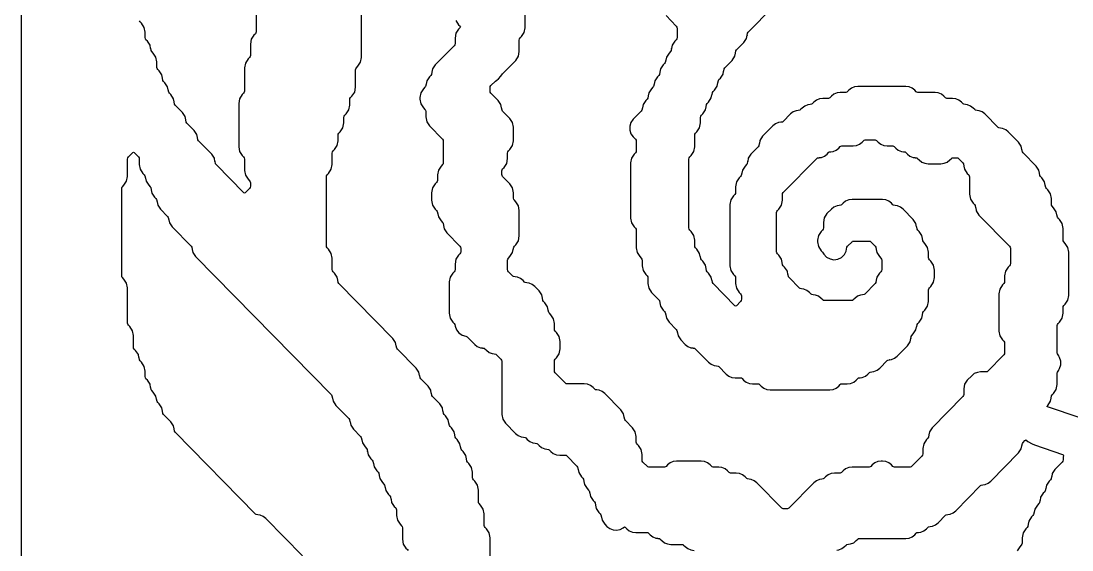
# Model space of a CAD drawing. Header units: millimetres. Extents: x 10 to 410, y 18 to 283.
# Drawn here: x 148 to 189.74, y 185.52 to 206.53 of the extents above; entities that cross this region are included whole.
import ezdxf

# ---------------------------------------------------------------- set-up
doc = ezdxf.new("R2010")
doc.units = ezdxf.units.MM
doc.layers.add('CUT', color=1, linetype='Continuous')

msp = doc.modelspace()

# ---------------------------------------------------------------- linework, layer by layer
at = {"layer": 'CUT'}
msp.add_lwpolyline([(198.134, 280), (198.134, 283), (190.134, 283), (190.134, 280), (169.134, 280), (169.134, 283), (161.134, 283), (161.134, 280), (148, 280), (148, 160), (161.134, 160), (161.134, 157), (169.134, 157), (169.134, 160), (190.134, 160), (190.134, 157), (198.134, 157), (198.134, 160), (211.2679, 160), (211.2679, 280)], close=True, dxfattribs=at)
for points in [[(157.341, 208.8458), (157.341, 206.1078), (157.3322, 206.0627), (157.3069, 206.0243), (157.2522, 205.9687), (157.146, 205.8076), (157.1088, 205.6182), (157.1088, 205.1626), (157.0999, 205.1176), (157.0747, 205.0792), (157.02, 205.0235), (156.9138, 204.8624), (156.8766, 204.6731), (156.8766, 203.7449), (156.8677, 203.6998), (156.8424, 203.6615), (156.7878, 203.6058), (156.6816, 203.4447), (156.6444, 203.2553), (156.6444, 201.5379), (156.6816, 201.3486), (156.7878, 201.1874), (156.8424, 201.1318), (156.8677, 201.0934), (156.8766, 201.0483), (156.8766, 200.5928), (156.9138, 200.4034), (157.02, 200.2423), (157.0747, 200.1866), (157.0999, 200.1483), (157.1088, 200.1032), (157.1088, 199.9643), (157.0999, 199.9192), (157.0747, 199.8809), (156.9045, 199.7077), (156.8766, 199.6871), (156.8487, 199.7077), (155.7496, 200.826), (155.7244, 200.8644), (155.7061, 200.9572), (155.7029, 200.9566), (155.6783, 201.0818), (155.5721, 201.2429), (155.053, 201.7712), (155.0277, 201.8095), (155.0094, 201.9024), (155.0062, 201.9018), (154.9816, 202.027), (154.8754, 202.1881), (154.5885, 202.48), (154.5633, 202.5184), (154.545, 202.6112), (154.5418, 202.6106), (154.5172, 202.7358), (154.411, 202.897), (154.1241, 203.1889), (154.0988, 203.2273), (154.0806, 203.3201), (154.0774, 203.3195), (154.0527, 203.4447), (153.9466, 203.6058), (153.8919, 203.6615), (153.8666, 203.6998), (153.8483, 203.7927), (153.8451, 203.7921), (153.8205, 203.9173), (153.7144, 204.0784), (153.6597, 204.134), (153.6344, 204.1724), (153.6161, 204.2653), (153.6129, 204.2646), (153.5883, 204.3898), (153.4821, 204.551), (153.4274, 204.6066), (153.4022, 204.645), (153.3933, 204.69), (153.3933, 204.9094), (153.3561, 205.0987), (153.2499, 205.2598), (153.1952, 205.3155), (153.17, 205.3538), (153.1517, 205.4467), (153.1485, 205.4461), (153.1239, 205.5713), (153.0177, 205.7324), (152.963, 205.7881), (152.9377, 205.8264), (152.9289, 205.8715), (152.9289, 206.0908), (152.8916, 206.2801), (152.7855, 206.4413), (152.7308, 206.4969), (152.7055, 206.5353)], [(190.0619, 190.765), (188.7726, 191.2023), (188.7429, 191.2183), (188.7622, 191.2459), (188.7793, 191.2634), (188.8855, 191.4245), (188.9101, 191.5497), (188.9133, 191.5491), (188.9316, 191.6419), (188.9568, 191.6803), (189.0115, 191.736), (189.1177, 191.8971), (189.1549, 192.0864), (189.1549, 192.542), (189.1638, 192.5871), (189.2158, 192.6661), (189.2119, 192.6687), (189.2489, 192.7205), (189.2962, 192.8678), (189.2962, 193.0225), (189.2489, 193.1698), (189.2119, 193.2215), (189.2158, 193.2242), (189.1638, 193.3032), (189.1549, 193.3483), (189.1549, 194.4323), (189.1638, 194.4774), (189.1891, 194.5157), (189.2438, 194.5714), (189.3499, 194.7325), (189.3871, 194.9219), (189.3871, 195.1412), (189.396, 195.1862), (189.4213, 195.2246), (189.476, 195.2803), (189.5821, 195.4414), (189.6194, 195.6307), (189.6194, 197.3482), (189.5821, 197.5375), (189.476, 197.6986), (189.4213, 197.7543), (189.396, 197.7927), (189.3871, 197.8377), (189.3871, 198.2933), (189.3499, 198.4827), (189.2438, 198.6438), (189.1891, 198.6994), (189.1638, 198.7378), (189.1455, 198.8307), (189.1423, 198.83), (189.1177, 198.9552), (189.0115, 199.1164), (188.9568, 199.172), (188.9316, 199.2104), (188.9227, 199.2554), (188.9227, 199.4748), (188.8855, 199.6641), (188.7793, 199.8252), (188.7246, 199.8809), (188.6994, 199.9192), (188.6811, 200.0121), (188.6779, 200.0115), (188.6533, 200.1367), (188.5471, 200.2978), (188.4924, 200.3535), (188.4671, 200.3918), (188.4489, 200.4847), (188.4457, 200.484), (188.421, 200.6092), (188.3149, 200.7704), (187.7957, 201.2986), (187.7705, 201.337), (187.7522, 201.4298), (187.749, 201.4292), (187.7244, 201.5544), (187.6182, 201.7155), (187.2119, 202.129), (187.1078, 202.21), (186.9861, 202.2611), (186.8985, 202.2727), (186.8987, 202.2741), (186.8345, 202.2827), (186.8095, 202.3021), (186.283, 202.8378), (186.1789, 202.9189), (186.0572, 202.9699), (185.9697, 202.9816), (185.9698, 202.983), (185.9056, 202.9915), (185.8806, 203.011), (185.8186, 203.0741), (185.7145, 203.1552), (185.5928, 203.2062), (185.5052, 203.2179), (185.5054, 203.2193), (185.4412, 203.2278), (185.4162, 203.2473), (185.3542, 203.3104), (185.2501, 203.3915), (185.1284, 203.4425), (184.9976, 203.4599), (184.7759, 203.4599), (184.7445, 203.4641), (184.7196, 203.4835), (184.6575, 203.5467), (184.5534, 203.6278), (184.4317, 203.6788), (184.3009, 203.6962), (183.6148, 203.6962), (183.5834, 203.7004), (183.5585, 203.7198), (183.4964, 203.783), (183.3923, 203.864), (183.2706, 203.9151), (183.1398, 203.9325), (181.2369, 203.9325), (181.1061, 203.9151), (180.9844, 203.864), (180.8803, 203.783), (180.8183, 203.7198), (180.7933, 203.7004), (180.7619, 203.6962), (180.5403, 203.6962), (180.4095, 203.6788), (180.2878, 203.6278), (180.1837, 203.5467), (180.1216, 203.4835), (180.0967, 203.4641), (180.0653, 203.4599), (179.8436, 203.4599), (179.7128, 203.4425), (179.5911, 203.3915), (179.487, 203.3104), (179.425, 203.2473), (179.4, 203.2278), (179.3358, 203.2193), (179.336, 203.2179), (179.2484, 203.2062), (179.1267, 203.1552), (179.0226, 203.0741), (178.9605, 203.011), (178.9356, 202.9915), (178.8713, 202.983), (178.8715, 202.9816), (178.7839, 202.9699), (178.6623, 202.9189), (178.5581, 202.8378), (178.2639, 202.5384), (178.2389, 202.5189), (178.1747, 202.5104), (178.1749, 202.509), (178.0873, 202.4974), (177.9656, 202.4463), (177.8615, 202.3652), (177.4552, 201.9518), (177.349, 201.7907), (177.3244, 201.6655), (177.3212, 201.6661), (177.3029, 201.5732), (177.2777, 201.5349), (176.9907, 201.2429), (176.8846, 201.0818), (176.86, 200.9566), (176.8568, 200.9572), (176.8385, 200.8644), (176.8132, 200.826), (176.7585, 200.7704), (176.6524, 200.6092), (176.6277, 200.484), (176.6245, 200.4847), (176.6063, 200.3918), (176.581, 200.3535), (176.5263, 200.2978), (176.4202, 200.1367), (176.3829, 199.9473), (176.3829, 199.728), (176.3741, 199.683), (176.3488, 199.6446), (176.2941, 199.5889), (176.1879, 199.4278), (176.1507, 199.2385), (176.1507, 196.8122), (176.1879, 196.6228), (176.2941, 196.4617), (176.3488, 196.406), (176.3741, 196.3677), (176.3829, 196.3226), (176.3829, 196.1033), (176.4202, 195.914), (176.5263, 195.7528), (176.581, 195.6972), (176.6063, 195.6588), (176.6151, 195.6137), (176.6151, 195.4749), (176.6063, 195.4298), (176.581, 195.3914), (176.4108, 195.2183), (176.3829, 195.1977), (176.355, 195.2183), (175.4882, 196.1003), (175.4629, 196.1386), (175.4446, 196.2315), (175.4414, 196.2309), (175.4168, 196.3561), (175.3107, 196.5172), (175.256, 196.5729), (175.2307, 196.6112), (175.2124, 196.7041), (175.2092, 196.7034), (175.1846, 196.8286), (175.0784, 196.9898), (175.0237, 197.0454), (174.9985, 197.0838), (174.9802, 197.1766), (174.977, 197.176), (174.9524, 197.3012), (174.8462, 197.4624), (174.7915, 197.518), (174.7663, 197.5564), (174.7574, 197.6014), (174.7574, 197.8207), (174.7202, 198.0101), (174.614, 198.1712), (174.5593, 198.2269), (174.534, 198.2652), (174.5252, 198.3103), (174.5252, 201.0483), (174.534, 201.0934), (174.5593, 201.1318), (174.614, 201.1874), (174.7202, 201.3486), (174.7574, 201.5379), (174.7574, 201.9935), (174.7663, 202.0386), (174.7915, 202.0769), (174.8462, 202.1326), (174.9524, 202.2937), (174.9896, 202.483), (174.9896, 202.7024), (174.9985, 202.7474), (175.0237, 202.7858), (175.0784, 202.8414), (175.1846, 203.0026), (175.2092, 203.1278), (175.2124, 203.1271), (175.2307, 203.22), (175.256, 203.2584), (175.3107, 203.314), (175.4168, 203.4751), (175.4414, 203.6004), (175.4446, 203.5997), (175.4629, 203.6926), (175.4882, 203.7309), (175.5429, 203.7866), (175.649, 203.9477), (175.6737, 204.0729), (175.6769, 204.0723), (175.6951, 204.1651), (175.7204, 204.2035), (175.7751, 204.2592), (175.8812, 204.4203), (175.9059, 204.5455), (175.9091, 204.5449), (175.9273, 204.6377), (175.9526, 204.6761), (176.2395, 204.968), (176.3457, 205.1292), (176.3703, 205.2544), (176.3735, 205.2537), (176.3918, 205.3466), (176.4171, 205.3849), (176.704, 205.6769), (176.8101, 205.838), (176.8347, 205.9632), (176.838, 205.9626), (176.8562, 206.0554), (176.8815, 206.0938), (179.843, 209.1072)], [(166.6298, 184.6057), (166.6298, 186.0064), (166.5925, 186.1957), (166.4864, 186.3569), (166.4317, 186.4125), (166.4064, 186.4509), (166.3975, 186.496), (166.3975, 186.9516), (166.3603, 187.1409), (166.2541, 187.302), (166.1994, 187.3577), (166.1742, 187.396), (166.1653, 187.4411), (166.1653, 187.8967), (166.1281, 188.086), (166.0219, 188.2472), (165.9672, 188.3028), (165.942, 188.3412), (165.9331, 188.3863), (165.9331, 188.6056), (165.8959, 188.7949), (165.7897, 188.956), (165.735, 189.0117), (165.7097, 189.05), (165.6915, 189.1429), (165.6883, 189.1423), (165.6636, 189.2675), (165.5575, 189.4286), (165.5028, 189.4843), (165.4775, 189.5226), (165.4593, 189.6155), (165.456, 189.6148), (165.4314, 189.74), (165.3253, 189.9012), (165.2706, 189.9568), (165.2453, 189.9952), (165.227, 190.088), (165.2238, 190.0874), (165.1992, 190.2126), (165.0931, 190.3738), (165.0384, 190.4294), (165.0131, 190.4678), (164.9948, 190.5606), (164.9916, 190.56), (164.967, 190.6852), (164.8608, 190.8463), (164.8061, 190.902), (164.7809, 190.9403), (164.7626, 191.0332), (164.7594, 191.0326), (164.7348, 191.1578), (164.6286, 191.3189), (164.3417, 191.6108), (164.3164, 191.6492), (164.2982, 191.742), (164.295, 191.7414), (164.2703, 191.8666), (164.1642, 192.0278), (163.8773, 192.3197), (163.852, 192.3581), (163.8337, 192.4509), (163.8305, 192.4503), (163.8059, 192.5755), (163.6997, 192.7366), (162.9484, 193.5011), (162.9231, 193.5395), (162.9049, 193.6323), (162.9016, 193.6317), (162.877, 193.7569), (162.7709, 193.9181), (160.6262, 196.1003), (160.6009, 196.1386), (160.5827, 196.2315), (160.5795, 196.2309), (160.5548, 196.3561), (160.4487, 196.5172), (160.394, 196.5729), (160.3687, 196.6112), (160.3599, 196.6563), (160.3599, 197.1119), (160.3226, 197.3012), (160.2165, 197.4624), (160.1618, 197.518), (160.1365, 197.5564), (160.1276, 197.6014), (160.1276, 200.3395), (160.1365, 200.3846), (160.1618, 200.4229), (160.2165, 200.4786), (160.3226, 200.6397), (160.3599, 200.829), (160.3599, 201.2846), (160.3687, 201.3297), (160.394, 201.3681), (160.4487, 201.4237), (160.5548, 201.5849), (160.5921, 201.7742), (160.5921, 201.9935), (160.6009, 202.0386), (160.6262, 202.0769), (160.6809, 202.1326), (160.7871, 202.2937), (160.8243, 202.483), (160.8243, 202.7024), (160.8332, 202.7474), (160.8584, 202.7858), (160.9131, 202.8414), (161.0193, 203.0026), (161.0565, 203.1919), (161.0565, 203.4112), (161.0654, 203.4563), (161.0906, 203.4946), (161.1453, 203.5503), (161.2515, 203.7114), (161.2887, 203.9008), (161.2887, 204.5927), (161.2976, 204.6377), (161.3229, 204.6761), (161.3776, 204.7317), (161.4837, 204.8929), (161.5209, 205.0822), (161.5209, 207.7448)], [(173.6195, 206.7443), (174.0266, 206.3301), (174.0519, 206.2917), (174.0607, 206.2467), (174.0607, 205.8715), (174.0519, 205.8264), (174.0266, 205.7881), (173.9719, 205.7324), (173.8658, 205.5713), (173.8411, 205.4461), (173.8379, 205.4467), (173.8197, 205.3538), (173.7944, 205.3155), (173.7397, 205.2598), (173.6335, 205.0987), (173.6089, 204.9735), (173.6057, 204.9741), (173.5874, 204.8813), (173.5622, 204.8429), (173.5075, 204.7873), (173.4013, 204.6261), (173.3767, 204.5009), (173.3735, 204.5015), (173.3552, 204.4087), (173.3299, 204.3703), (173.2753, 204.3147), (173.1691, 204.1535), (173.1445, 204.0283), (173.1413, 204.029), (173.123, 203.9361), (173.0977, 203.8978), (173.043, 203.8421), (172.9369, 203.681), (172.9123, 203.5558), (172.909, 203.5564), (172.8908, 203.4635), (172.8655, 203.4252), (172.8108, 203.3695), (172.7047, 203.2084), (172.68, 203.0832), (172.6768, 203.0838), (172.6586, 202.991), (172.6333, 202.9526), (172.3152, 202.629), (172.2251, 202.5032), (172.1778, 202.3558), (172.1778, 202.2011), (172.2251, 202.0538), (172.3152, 201.928), (172.4011, 201.8406), (172.4263, 201.8023), (172.4352, 201.7572), (172.4352, 201.382), (172.4263, 201.337), (172.4011, 201.2986), (172.3464, 201.2429), (172.2402, 201.0818), (172.203, 200.8925), (172.203, 198.7025), (172.2402, 198.5131), (172.3464, 198.352), (172.4011, 198.2963), (172.4263, 198.258), (172.4352, 198.2129), (172.4352, 197.521), (172.4724, 197.3317), (172.5786, 197.1706), (172.6333, 197.1149), (172.6586, 197.0765), (172.6674, 197.0315), (172.6674, 196.8122), (172.7047, 196.6228), (172.8108, 196.4617), (172.8655, 196.406), (172.8908, 196.3677), (172.8996, 196.3226), (172.8996, 196.1033), (172.9369, 195.914), (173.043, 195.7528), (173.3299, 195.4609), (173.3552, 195.4225), (173.3735, 195.3297), (173.3767, 195.3303), (173.4013, 195.2051), (173.5075, 195.044), (173.5622, 194.9883), (173.5874, 194.95), (173.6057, 194.8571), (173.6089, 194.8577), (173.6335, 194.7325), (173.7397, 194.5714), (174.0266, 194.2795), (174.0519, 194.2411), (174.0701, 194.1482), (174.0733, 194.1489), (174.098, 194.0237), (174.2041, 193.8625), (174.3782, 193.6854), (174.4823, 193.6043), (174.604, 193.5533), (174.6916, 193.5416), (174.6914, 193.5402), (174.7556, 193.5317), (174.7806, 193.5122), (175.3071, 192.9765), (175.4112, 192.8954), (175.5329, 192.8444), (175.6205, 192.8328), (175.6203, 192.8314), (175.6845, 192.8228), (175.7095, 192.8034), (176.0037, 192.504), (176.1079, 192.4229), (176.2295, 192.3718), (176.3604, 192.3544), (176.582, 192.3544), (176.6134, 192.3503), (176.6384, 192.3308), (176.7004, 192.2677), (176.8045, 192.1866), (176.9262, 192.1356), (177.057, 192.1181), (177.2787, 192.1181), (177.31, 192.114), (177.335, 192.0945), (177.3971, 192.0314), (177.5012, 191.9503), (177.6229, 191.8993), (177.7537, 191.8819), (180.121, 191.8819), (180.2518, 191.8993), (180.3735, 191.9503), (180.4776, 192.0314), (180.5396, 192.0945), (180.5646, 192.114), (180.596, 192.1181), (180.8176, 192.1181), (180.9484, 192.1356), (181.0701, 192.1866), (181.1742, 192.2677), (181.2363, 192.3308), (181.2613, 192.3503), (181.3255, 192.3588), (181.3253, 192.3602), (181.4129, 192.3718), (181.5346, 192.4229), (181.6387, 192.504), (181.7007, 192.5671), (181.7257, 192.5865), (181.7899, 192.5951), (181.7897, 192.5965), (181.8773, 192.6081), (181.999, 192.6592), (182.1031, 192.7402), (182.3974, 193.0397), (182.4223, 193.0591), (182.4866, 193.0677), (182.4864, 193.069), (182.574, 193.0807), (182.6957, 193.1317), (182.7998, 193.2128), (183.2061, 193.6262), (183.3122, 193.7874), (183.3369, 193.9126), (183.3401, 193.912), (183.3583, 194.0048), (183.3836, 194.0432), (183.4383, 194.0988), (183.5445, 194.26), (183.5691, 194.3852), (183.5723, 194.3845), (183.5905, 194.4774), (183.6158, 194.5157), (183.6705, 194.5714), (183.7767, 194.7325), (183.8013, 194.8577), (183.8045, 194.8571), (183.8228, 194.95), (183.848, 194.9883), (183.9027, 195.044), (184.0089, 195.2051), (184.0461, 195.3944), (184.0461, 195.85), (184.055, 195.8951), (184.0803, 195.9335), (184.135, 195.9891), (184.2411, 196.1503), (184.2783, 196.3396), (184.2783, 196.6393), (184.2411, 196.8286), (184.135, 196.9898), (184.0803, 197.0454), (184.055, 197.0838), (184.0461, 197.1289), (184.0461, 197.3482), (184.0089, 197.5375), (183.9027, 197.6986), (183.848, 197.7543), (183.8228, 197.7927), (183.8045, 197.8855), (183.8013, 197.8849), (183.7767, 198.0101), (183.6705, 198.1712), (183.6158, 198.2269), (183.5905, 198.2652), (183.5723, 198.3581), (183.5691, 198.3575), (183.5445, 198.4827), (183.4383, 198.6438), (183.032, 199.0572), (182.9279, 199.1383), (182.8062, 199.1893), (182.7186, 199.201), (182.7188, 199.2024), (182.6546, 199.2109), (182.6296, 199.2304), (182.5675, 199.2935), (182.4634, 199.3746), (182.3417, 199.4256), (182.2109, 199.443), (181.0047, 199.443), (180.8739, 199.4256), (180.7522, 199.3746), (180.6481, 199.2935), (180.5861, 199.2304), (180.5611, 199.2109), (180.4969, 199.2024), (180.4971, 199.201), (180.4095, 199.1893), (180.2878, 199.1383), (180.1837, 199.0572), (180.0096, 198.8801), (179.9034, 198.7189), (179.8662, 198.5296), (179.8662, 198.3103), (179.8573, 198.2652), (179.8321, 198.2269), (179.7774, 198.1712), (179.6712, 198.0101), (179.634, 197.8207), (179.634, 197.7573), (179.6712, 197.568), (179.7774, 197.4068), (179.8321, 197.3512), (179.8836, 197.273), (179.9912, 197.1557), (180.1303, 197.0782), (180.2868, 197.0483), (180.4447, 197.0692), (180.588, 197.1386), (180.7022, 197.2496), (180.7757, 197.3909), (180.8011, 197.5481), (180.8011, 197.5508), (180.8223, 197.5805), (181.0041, 197.7654), (181.029, 197.7849), (181.0604, 197.789), (181.6908, 197.789), (181.7222, 197.7849), (181.7472, 197.7654), (181.922, 197.5875), (181.9473, 197.5491), (181.9656, 197.4563), (181.9688, 197.4569), (181.9934, 197.3317), (182.0995, 197.1706), (182.1542, 197.1149), (182.1795, 197.0765), (182.1884, 197.0315), (182.1884, 196.6563), (182.1795, 196.6112), (182.1542, 196.5729), (182.0995, 196.5172), (181.9934, 196.3561), (181.9688, 196.2309), (181.9656, 196.2315), (181.9473, 196.1386), (181.922, 196.1003), (181.5149, 195.6861), (181.49, 195.6666), (181.4257, 195.6581), (181.4259, 195.6567), (181.3384, 195.645), (181.2167, 195.594), (181.1125, 195.5129), (181.0505, 195.4498), (181.0255, 195.4303), (180.9941, 195.4262), (179.8993, 195.4262), (179.8679, 195.4303), (179.843, 195.4498), (179.7809, 195.5129), (179.6768, 195.594), (179.5551, 195.645), (179.4676, 195.6567), (179.4677, 195.6581), (179.4035, 195.6666), (179.3785, 195.6861), (179.3165, 195.7492), (179.2124, 195.8303), (179.0907, 195.8813), (179.0031, 195.893), (179.0033, 195.8944), (178.9391, 195.9029), (178.9141, 195.9224), (178.507, 196.3366), (178.4817, 196.3749), (178.4635, 196.4678), (178.4603, 196.4672), (178.4356, 196.5924), (178.3295, 196.7535), (178.2748, 196.8091), (178.2495, 196.8475), (178.2313, 196.9404), (178.2281, 196.9397), (178.2034, 197.0649), (178.0973, 197.2261), (178.0426, 197.2817), (178.0173, 197.3201), (178.0084, 197.3652), (178.0084, 198.9218), (178.0173, 198.9668), (178.0426, 199.0052), (178.0973, 199.0608), (178.2034, 199.222), (178.2407, 199.4113), (178.2407, 199.6306), (178.2495, 199.6757), (178.2748, 199.7141), (179.6107, 201.0734), (179.6357, 201.0929), (179.7, 201.1014), (179.6998, 201.1028), (179.7873, 201.1145), (179.909, 201.1655), (180.0131, 201.2466), (180.0752, 201.3097), (180.1002, 201.3292), (180.1644, 201.3377), (180.1642, 201.3391), (180.2518, 201.3507), (180.3735, 201.4018), (180.4776, 201.4829), (180.5396, 201.546), (180.5646, 201.5654), (180.596, 201.5696), (181.0498, 201.5696), (181.1807, 201.587), (181.3024, 201.6381), (181.4065, 201.7192), (181.4685, 201.7823), (181.4935, 201.8017), (181.5249, 201.8059), (181.923, 201.8059), (181.9544, 201.8017), (181.9794, 201.7823), (182.0414, 201.7192), (182.1455, 201.6381), (182.2672, 201.587), (182.398, 201.5696), (182.6197, 201.5696), (182.6511, 201.5654), (182.676, 201.546), (182.7381, 201.4829), (182.8422, 201.4018), (182.9639, 201.3507), (183.0515, 201.3391), (183.0513, 201.3377), (183.1155, 201.3292), (183.1405, 201.3097), (183.2025, 201.2466), (183.3066, 201.1655), (183.4283, 201.1145), (183.5159, 201.1028), (183.5157, 201.1014), (183.5799, 201.0929), (183.6049, 201.0734), (183.6669, 201.0103), (183.7711, 200.9292), (183.8928, 200.8782), (184.0236, 200.8608), (184.5331, 200.8608), (184.6639, 200.8782), (184.7856, 200.9292), (184.8897, 201.0103), (184.9518, 201.0734), (184.9767, 201.0929), (185.0081, 201.097), (185.1741, 201.097), (185.2055, 201.0929), (185.2304, 201.0734), (185.4053, 200.8955), (185.4306, 200.8571), (185.4488, 200.7643), (185.452, 200.7649), (185.4767, 200.6397), (185.5828, 200.4786), (185.6375, 200.4229), (185.6628, 200.3846), (185.6716, 200.3395), (185.6716, 199.6476), (185.7089, 199.4583), (185.815, 199.2971), (185.8697, 199.2415), (185.895, 199.2031), (185.9133, 199.1103), (185.9165, 199.1109), (185.9411, 198.9857), (186.0473, 198.8246), (187.263, 197.5875), (187.2883, 197.5491), (187.2972, 197.504), (187.2972, 196.8926), (187.2883, 196.8475), (187.263, 196.8091), (187.2083, 196.7535), (187.1022, 196.5924), (187.065, 196.403), (187.065, 196.1837), (187.0561, 196.1386), (187.0308, 196.1003), (186.9761, 196.0446), (186.87, 195.8835), (186.8327, 195.6942), (186.8327, 194.213), (186.87, 194.0237), (186.9761, 193.8625), (187.0308, 193.8069), (187.0561, 193.7685), (187.065, 193.7235), (187.065, 193.3483), (187.0561, 193.3032), (187.0308, 193.2648), (186.3915, 192.6143), (186.3666, 192.5949), (186.3352, 192.5907), (186.1135, 192.5907), (185.9827, 192.5733), (185.861, 192.5223), (185.7569, 192.4412), (185.5828, 192.264), (185.4767, 192.1029), (185.4394, 191.9136), (185.4394, 191.6943), (185.4306, 191.6492), (185.4053, 191.6108), (184.1895, 190.3738), (184.0834, 190.2126), (184.0587, 190.0874), (184.0555, 190.088), (184.0373, 189.9952), (184.012, 189.9568), (183.9573, 189.9012), (183.8511, 189.74), (183.8139, 189.5507), (183.8139, 189.3314), (183.805, 189.2863), (183.7798, 189.248), (183.3727, 188.8338), (183.3477, 188.8143), (183.3163, 188.8101), (182.6859, 188.8101), (182.6546, 188.8143), (182.6296, 188.8338), (182.5675, 188.8969), (182.4634, 188.978), (182.3417, 189.029), (182.2109, 189.0464), (182.1658, 189.0464), (182.035, 189.029), (181.9133, 188.978), (181.8092, 188.8969), (181.7472, 188.8338), (181.7222, 188.8143), (181.6908, 188.8101), (181.0047, 188.8101), (180.8739, 188.7927), (180.7522, 188.7417), (180.6481, 188.6606), (180.5861, 188.5975), (180.5611, 188.578), (180.5297, 188.5738), (180.3081, 188.5738), (180.1773, 188.5564), (180.0556, 188.5054), (179.9515, 188.4243), (179.8894, 188.3612), (179.8644, 188.3417), (179.8002, 188.3332), (179.8004, 188.3318), (179.7128, 188.3201), (179.5911, 188.2691), (179.487, 188.188), (178.4961, 187.1798), (178.4711, 187.1603), (178.4397, 187.1561), (178.2738, 187.1561), (178.2424, 187.1603), (178.2174, 187.1798), (177.2265, 188.188), (177.1224, 188.2691), (177.0007, 188.3201), (176.9132, 188.3318), (176.9133, 188.3332), (176.8491, 188.3417), (176.8241, 188.3612), (176.7621, 188.4243), (176.658, 188.5054), (176.5363, 188.5564), (176.4055, 188.5738), (176.1838, 188.5738), (176.1525, 188.578), (176.1275, 188.5975), (176.0654, 188.6606), (175.9613, 188.7417), (175.8396, 188.7927), (175.7088, 188.8101), (175.4872, 188.8101), (175.4558, 188.8143), (175.4308, 188.8338), (175.3688, 188.8969), (175.2647, 188.978), (175.143, 189.029), (175.0122, 189.0464), (174.0382, 189.0464), (173.9074, 189.029), (173.7857, 188.978), (173.6816, 188.8969), (173.6195, 188.8338), (173.5945, 188.8143), (173.5632, 188.8101), (172.9328, 188.8101), (172.9014, 188.8143), (172.8764, 188.8338), (172.7016, 189.0117), (172.6763, 189.05), (172.6674, 189.0951), (172.6674, 189.3144), (172.6302, 189.5038), (172.524, 189.6649), (172.4693, 189.7205), (172.4441, 189.7589), (172.4352, 189.804), (172.4352, 190.0233), (172.398, 190.2126), (172.2918, 190.3738), (172.0049, 190.6657), (171.9796, 190.704), (171.9614, 190.7969), (171.9582, 190.7963), (171.9335, 190.9215), (171.8274, 191.0826), (171.1889, 191.7323), (171.0847, 191.8134), (170.9631, 191.8644), (170.8755, 191.8761), (170.8757, 191.8775), (170.8114, 191.886), (170.7865, 191.9055), (170.7244, 191.9686), (170.6203, 192.0497), (170.4986, 192.1007), (170.3678, 192.1181), (169.6817, 192.1181), (169.6503, 192.1223), (169.6254, 192.1418), (169.2183, 192.556), (169.193, 192.5943), (169.1842, 192.6394), (169.1842, 193.0146), (169.193, 193.0597), (169.2183, 193.098), (169.273, 193.1537), (169.3791, 193.3148), (169.4164, 193.5041), (169.4164, 193.8039), (169.3791, 193.9932), (169.273, 194.1543), (169.2183, 194.21), (169.193, 194.2484), (169.1842, 194.2934), (169.1842, 194.5127), (169.1469, 194.7021), (169.0408, 194.8632), (168.9861, 194.9189), (168.9608, 194.9572), (168.9425, 195.0501), (168.9393, 195.0494), (168.9147, 195.1746), (168.8085, 195.3358), (168.7538, 195.3914), (168.7286, 195.4298), (168.7103, 195.5226), (168.7071, 195.522), (168.6825, 195.6472), (168.5763, 195.8083), (168.4022, 195.9855), (168.2981, 196.0666), (168.1764, 196.1176), (168.0889, 196.1293), (168.089, 196.1306), (168.0248, 196.1392), (167.9998, 196.1587), (167.9378, 196.2218), (167.8337, 196.3029), (167.712, 196.3539), (167.6244, 196.3656), (167.6246, 196.3669), (167.5604, 196.3755), (167.5354, 196.3949), (167.3605, 196.5729), (167.3353, 196.6112), (167.3264, 196.6563), (167.3264, 197.0315), (167.3353, 197.0765), (167.3605, 197.1149), (167.4152, 197.1706), (167.5214, 197.3317), (167.546, 197.4569), (167.5492, 197.4563), (167.5675, 197.5491), (167.5928, 197.5875), (167.6475, 197.6431), (167.7536, 197.8043), (167.7908, 197.9936), (167.7908, 199.0022), (167.7536, 199.1915), (167.6475, 199.3527), (167.5928, 199.4083), (167.5675, 199.4467), (167.5586, 199.4917), (167.5586, 199.711), (167.5214, 199.9004), (167.4152, 200.0615), (167.1283, 200.3535), (167.1031, 200.3918), (167.0942, 200.4369), (167.0942, 200.5758), (167.1031, 200.6208), (167.1283, 200.6592), (167.183, 200.7149), (167.2892, 200.876), (167.3264, 201.0653), (167.3264, 201.2846), (167.3353, 201.3297), (167.3605, 201.3681), (167.4152, 201.4237), (167.5214, 201.5849), (167.5586, 201.7742), (167.5586, 202.3102), (167.5214, 202.4995), (167.4152, 202.6607), (167.1283, 202.9526), (167.1031, 202.991), (167.0848, 203.0838), (167.0816, 203.0832), (167.057, 203.2084), (166.9508, 203.3695), (166.6639, 203.6615), (166.6386, 203.6998), (166.6298, 203.7449), (166.6298, 203.8838), (166.6386, 203.9289), (166.6639, 203.9672), (166.8387, 204.1451), (166.8919, 204.1865), (166.9645, 204.2305), (167.0627, 204.3402), (167.1283, 204.4398), (167.6475, 204.968), (167.7536, 205.1292), (167.7908, 205.3185), (167.7908, 205.7741), (167.7997, 205.8192), (167.825, 205.8575), (167.8797, 205.9132), (167.9858, 206.0743), (168.0231, 206.2636), (168.0231, 207.0359)], [(165.2737, 206.5469), (165.3798, 206.3857), (165.4414, 206.3231), (165.4613, 206.2954), (165.4414, 206.2676), (165.3798, 206.205), (165.2737, 206.0438), (165.2364, 205.8545), (165.2364, 205.6352), (165.2276, 205.5901), (165.2023, 205.5518), (164.451, 204.7873), (164.3448, 204.6261), (164.3202, 204.5009), (164.317, 204.5015), (164.2987, 204.4087), (164.2734, 204.3703), (164.2187, 204.3147), (164.1126, 204.1535), (164.088, 204.0283), (164.0847, 204.029), (164.0665, 203.9361), (164.0412, 203.8978), (163.9865, 203.8421), (163.8804, 203.681), (163.8431, 203.4916), (163.8431, 203.4282), (163.8804, 203.2389), (163.9865, 203.0777), (164.0412, 203.0221), (164.0665, 202.9837), (164.0754, 202.9386), (164.0754, 202.7193), (164.1126, 202.53), (164.2187, 202.3689), (164.7379, 201.8406), (164.7631, 201.8023), (164.772, 201.7572), (164.772, 200.9095), (164.7631, 200.8644), (164.7379, 200.826), (164.6832, 200.7704), (164.577, 200.6092), (164.5398, 200.4199), (164.5398, 200.2006), (164.5309, 200.1555), (164.5057, 200.1172), (164.451, 200.0615), (164.3448, 199.9004), (164.3076, 199.711), (164.3076, 199.4113), (164.3448, 199.222), (164.451, 199.0608), (164.5057, 199.0052), (164.5309, 198.9668), (164.5492, 198.874), (164.5524, 198.8746), (164.577, 198.7494), (164.6832, 198.5883), (164.7379, 198.5326), (164.7631, 198.4943), (164.7814, 198.4014), (164.7846, 198.402), (164.8092, 198.2768), (164.9154, 198.1157), (165.4345, 197.5875), (165.4598, 197.5491), (165.4687, 197.504), (165.4687, 197.3652), (165.4598, 197.3201), (165.4345, 197.2817), (165.3798, 197.2261), (165.2737, 197.0649), (165.2364, 196.8756), (165.2364, 196.6563), (165.2276, 196.6112), (165.2023, 196.5729), (165.1476, 196.5172), (165.0415, 196.3561), (165.0042, 196.1667), (165.0042, 194.9219), (165.0415, 194.7325), (165.1476, 194.5714), (165.2023, 194.5157), (165.2276, 194.4774), (165.2413, 194.4078), (165.2943, 194.2623), (165.3894, 194.14), (165.5173, 194.0527), (165.6659, 194.0087), (165.6991, 194.0043), (165.7241, 193.9848), (166.0184, 193.6854), (166.1225, 193.6043), (166.2442, 193.5533), (166.3317, 193.5416), (166.3316, 193.5402), (166.3958, 193.5317), (166.4208, 193.5122), (166.4828, 193.4491), (166.5869, 193.368), (166.7086, 193.317), (166.7962, 193.3053), (166.796, 193.304), (166.8602, 193.2954), (166.8852, 193.2759), (167.0601, 193.098), (167.0853, 193.0597), (167.0942, 193.0146), (167.0942, 190.905), (167.1314, 190.7157), (167.2376, 190.5545), (167.6439, 190.1411), (167.748, 190.06), (167.8697, 190.009), (167.9573, 189.9973), (167.9571, 189.9959), (168.0213, 189.9874), (168.0463, 189.9679), (168.1083, 189.9048), (168.2124, 189.8237), (168.3341, 189.7727), (168.4217, 189.761), (168.4215, 189.7596), (168.4857, 189.7511), (168.5107, 189.7316), (168.5728, 189.6685), (168.6769, 189.5874), (168.7986, 189.5364), (168.8861, 189.5247), (168.886, 189.5234), (168.9502, 189.5148), (168.9752, 189.4954), (169.0372, 189.4322), (169.1413, 189.3511), (169.263, 189.3001), (169.3938, 189.2827), (169.6155, 189.2827), (169.6468, 189.2785), (169.6718, 189.2591), (170.0789, 188.8449), (170.1042, 188.8065), (170.1224, 188.7136), (170.1256, 188.7143), (170.1503, 188.5891), (170.2564, 188.4279), (170.3111, 188.3723), (170.3364, 188.3339), (170.3546, 188.2411), (170.3579, 188.2417), (170.3825, 188.1165), (170.4886, 187.9554), (170.5433, 187.8997), (170.5686, 187.8614), (170.5869, 187.7685), (170.5901, 187.7691), (170.6147, 187.6439), (170.7209, 187.4828), (170.7755, 187.4271), (170.8008, 187.3888), (170.8191, 187.2959), (170.8223, 187.2966), (170.8469, 187.1714), (170.9531, 187.0102), (171.0078, 186.9546), (171.033, 186.9162), (171.0513, 186.8234), (171.0545, 186.824), (171.0791, 186.6988), (171.1853, 186.5376), (171.2672, 186.4543), (171.3805, 186.368), (171.5135, 186.3171), (171.6555, 186.3058), (171.7949, 186.335), (171.9205, 186.4024), (171.9708, 186.4394), (171.9987, 186.4189), (172.056, 186.3605), (172.1601, 186.2794), (172.2818, 186.2284), (172.4126, 186.211), (172.8665, 186.211), (172.8979, 186.2068), (172.9229, 186.1873), (172.9849, 186.1242), (173.089, 186.0431), (173.2107, 185.9921), (173.2983, 185.9804), (173.2981, 185.9791), (173.3623, 185.9705), (173.3873, 185.9511), (173.4493, 185.8879), (173.5535, 185.8068), (173.6751, 185.7558), (173.806, 185.7384), (174.2598, 185.7384), (174.2912, 185.7342), (174.3162, 185.7148), (174.3782, 185.6516), (174.4823, 185.5706), (174.604, 185.5195), (174.7348, 185.5021)], [(159.1755, 185.2895), (157.7202, 186.7703), (157.6161, 186.8514), (157.4944, 186.9024), (157.4068, 186.9141), (157.407, 186.9155), (157.3428, 186.924), (157.3178, 186.9435), (154.1241, 190.1931), (154.0988, 190.2315), (154.0806, 190.3243), (154.0774, 190.3237), (154.0527, 190.4489), (153.9466, 190.61), (153.6597, 190.902), (153.6344, 190.9403), (153.6161, 191.0332), (153.6129, 191.0326), (153.5883, 191.1578), (153.4821, 191.3189), (153.4274, 191.3746), (153.4022, 191.4129), (153.3839, 191.5058), (153.3807, 191.5051), (153.3561, 191.6303), (153.2499, 191.7915), (153.1952, 191.8471), (153.17, 191.8855), (153.1517, 191.9783), (153.1485, 191.9777), (153.1239, 192.1029), (153.0177, 192.264), (152.963, 192.3197), (152.9377, 192.3581), (152.9289, 192.4031), (152.9289, 192.6224), (152.8916, 192.8118), (152.7855, 192.9729), (152.7308, 193.0286), (152.7055, 193.0669), (152.6873, 193.1598), (152.684, 193.1591), (152.6594, 193.2843), (152.5533, 193.4455), (152.4986, 193.5011), (152.4733, 193.5395), (152.4644, 193.5846), (152.4644, 194.0402), (152.4272, 194.2295), (152.321, 194.3906), (152.2664, 194.4463), (152.2411, 194.4846), (152.2322, 194.5297), (152.2322, 195.9305), (152.195, 196.1198), (152.0888, 196.2809), (152.0341, 196.3366), (152.0089, 196.3749), (152, 196.42), (152, 199.8669), (152.0089, 199.912), (152.0341, 199.9503), (152.0888, 200.006), (152.195, 200.1671), (152.2322, 200.3565), (152.2322, 201.0483), (152.2411, 201.0934), (152.2664, 201.1318), (152.4365, 201.305), (152.4644, 201.3255), (152.4923, 201.305), (152.6625, 201.1318), (152.6878, 201.0934), (152.6967, 201.0483), (152.6967, 200.829), (152.7339, 200.6397), (152.84, 200.4786), (152.8947, 200.4229), (152.92, 200.3846), (152.9383, 200.2917), (152.9415, 200.2923), (152.9661, 200.1671), (153.0723, 200.006), (153.127, 199.9503), (153.1522, 199.912), (153.1705, 199.8191), (153.1737, 199.8198), (153.1983, 199.6946), (153.3045, 199.5334), (153.3592, 199.4778), (153.3844, 199.4394), (153.4027, 199.3466), (153.4059, 199.3472), (153.4305, 199.222), (153.5367, 199.0608), (153.8236, 198.7689), (153.8489, 198.7306), (153.8671, 198.6377), (153.8704, 198.6383), (153.895, 198.5131), (154.0011, 198.352), (154.7525, 197.5875), (154.7778, 197.5491), (154.796, 197.4563), (154.7992, 197.4569), (154.8239, 197.3317), (154.93, 197.1706), (160.3257, 191.6803), (160.351, 191.6419), (160.3693, 191.5491), (160.3725, 191.5497), (160.3971, 191.4245), (160.5032, 191.2634), (161.0224, 190.7352), (161.0476, 190.6968), (161.0659, 190.6039), (161.0691, 190.6046), (161.0937, 190.4794), (161.1999, 190.3182), (161.4868, 190.0263), (161.5121, 189.9879), (161.5303, 189.8951), (161.5336, 189.8957), (161.5582, 189.7705), (161.6643, 189.6094), (161.719, 189.5537), (161.7443, 189.5154), (161.7626, 189.4225), (161.7658, 189.4231), (161.7904, 189.2979), (161.8966, 189.1368), (161.9513, 189.0811), (161.9765, 189.0428), (161.9948, 188.9499), (161.998, 188.9506), (162.0226, 188.8254), (162.1288, 188.6642), (162.1835, 188.6086), (162.2087, 188.5702), (162.227, 188.4774), (162.2302, 188.478), (162.2548, 188.3528), (162.361, 188.1917), (162.4157, 188.136), (162.441, 188.0976), (162.4592, 188.0048), (162.4624, 188.0054), (162.4871, 187.8802), (162.5932, 187.7191), (162.6479, 187.6634), (162.6732, 187.6251), (162.6914, 187.5322), (162.6947, 187.5328), (162.7193, 187.4076), (162.8254, 187.2465), (162.8801, 187.1909), (162.9054, 187.1525), (162.9143, 187.1074), (162.9143, 186.8881), (162.9515, 186.6988), (163.0576, 186.5376), (163.1123, 186.482), (163.1376, 186.4436), (163.1465, 186.3986), (163.1465, 185.943), (163.1837, 185.7536), (163.2899, 185.5925), (163.3446, 185.5368), (163.3698, 185.4985)], [(180.3964, 185.5079), (180.484, 185.5195), (180.6057, 185.5706), (180.7098, 185.6516), (180.7718, 185.7148), (180.7968, 185.7342), (180.861, 185.7428), (180.8609, 185.7442), (180.9484, 185.7558), (181.0701, 185.8068), (181.1742, 185.8879), (181.2363, 185.9511), (181.2613, 185.9705), (181.2926, 185.9747), (183.1398, 185.9747), (183.2706, 185.9921), (183.3923, 186.0431), (183.4964, 186.1242), (183.5585, 186.1873), (183.5834, 186.2068), (183.6477, 186.2153), (183.6475, 186.2167), (183.7351, 186.2284), (183.8568, 186.2794), (183.9609, 186.3605), (184.0229, 186.4236), (184.0479, 186.4431), (184.1121, 186.4516), (184.1119, 186.453), (184.1995, 186.4647), (184.3212, 186.5157), (184.4253, 186.5968), (184.7196, 186.8962), (184.7445, 186.9157), (184.8088, 186.9242), (184.8086, 186.9256), (184.8961, 186.9372), (185.0178, 186.9883), (185.122, 187.0694), (186.1129, 188.0776), (186.1378, 188.0971), (186.2021, 188.1056), (186.2019, 188.107), (186.2895, 188.1187), (186.4112, 188.1697), (186.5153, 188.2508), (187.6182, 189.3731), (187.7244, 189.5342), (187.749, 189.6594), (187.7522, 189.6588), (187.7705, 189.7516), (187.7957, 189.79), (187.8729, 189.8685), (187.9036, 189.8906), (187.9813, 189.8335), (188.1587, 189.7311), (188.2479, 189.6907), (189.3631, 189.3125), (189.3963, 189.2946), (189.3975, 189.2756), (189.3871, 189.1997), (189.3871, 189.0951), (189.3783, 189.05), (189.353, 189.0117), (189.0661, 188.7197), (188.9599, 188.5586), (188.9353, 188.4334), (188.9321, 188.434), (188.9138, 188.3412), (188.8886, 188.3028), (188.8339, 188.2472), (188.7277, 188.086), (188.7031, 187.9608), (188.6999, 187.9615), (188.6816, 187.8686), (188.6564, 187.8302), (188.6017, 187.7746), (188.4955, 187.6135), (188.4709, 187.4883), (188.4677, 187.4889), (188.4494, 187.396), (188.4241, 187.3577), (188.3694, 187.302), (188.2633, 187.1409), (188.2387, 187.0157), (188.2354, 187.0163), (188.2172, 186.9235), (188.1919, 186.8851), (188.1372, 186.8294), (188.0311, 186.6683), (188.0064, 186.5431), (188.0032, 186.5437), (187.985, 186.4509), (187.9597, 186.4125), (187.905, 186.3569), (187.7988, 186.1957), (187.7616, 186.0064), (187.7616, 185.7871), (187.7528, 185.742), (187.7275, 185.7037), (187.6728, 185.648), (187.5666, 185.4869)]]:
    msp.add_lwpolyline(points, dxfattribs=at)

doc.saveas('drawing.dxf')
